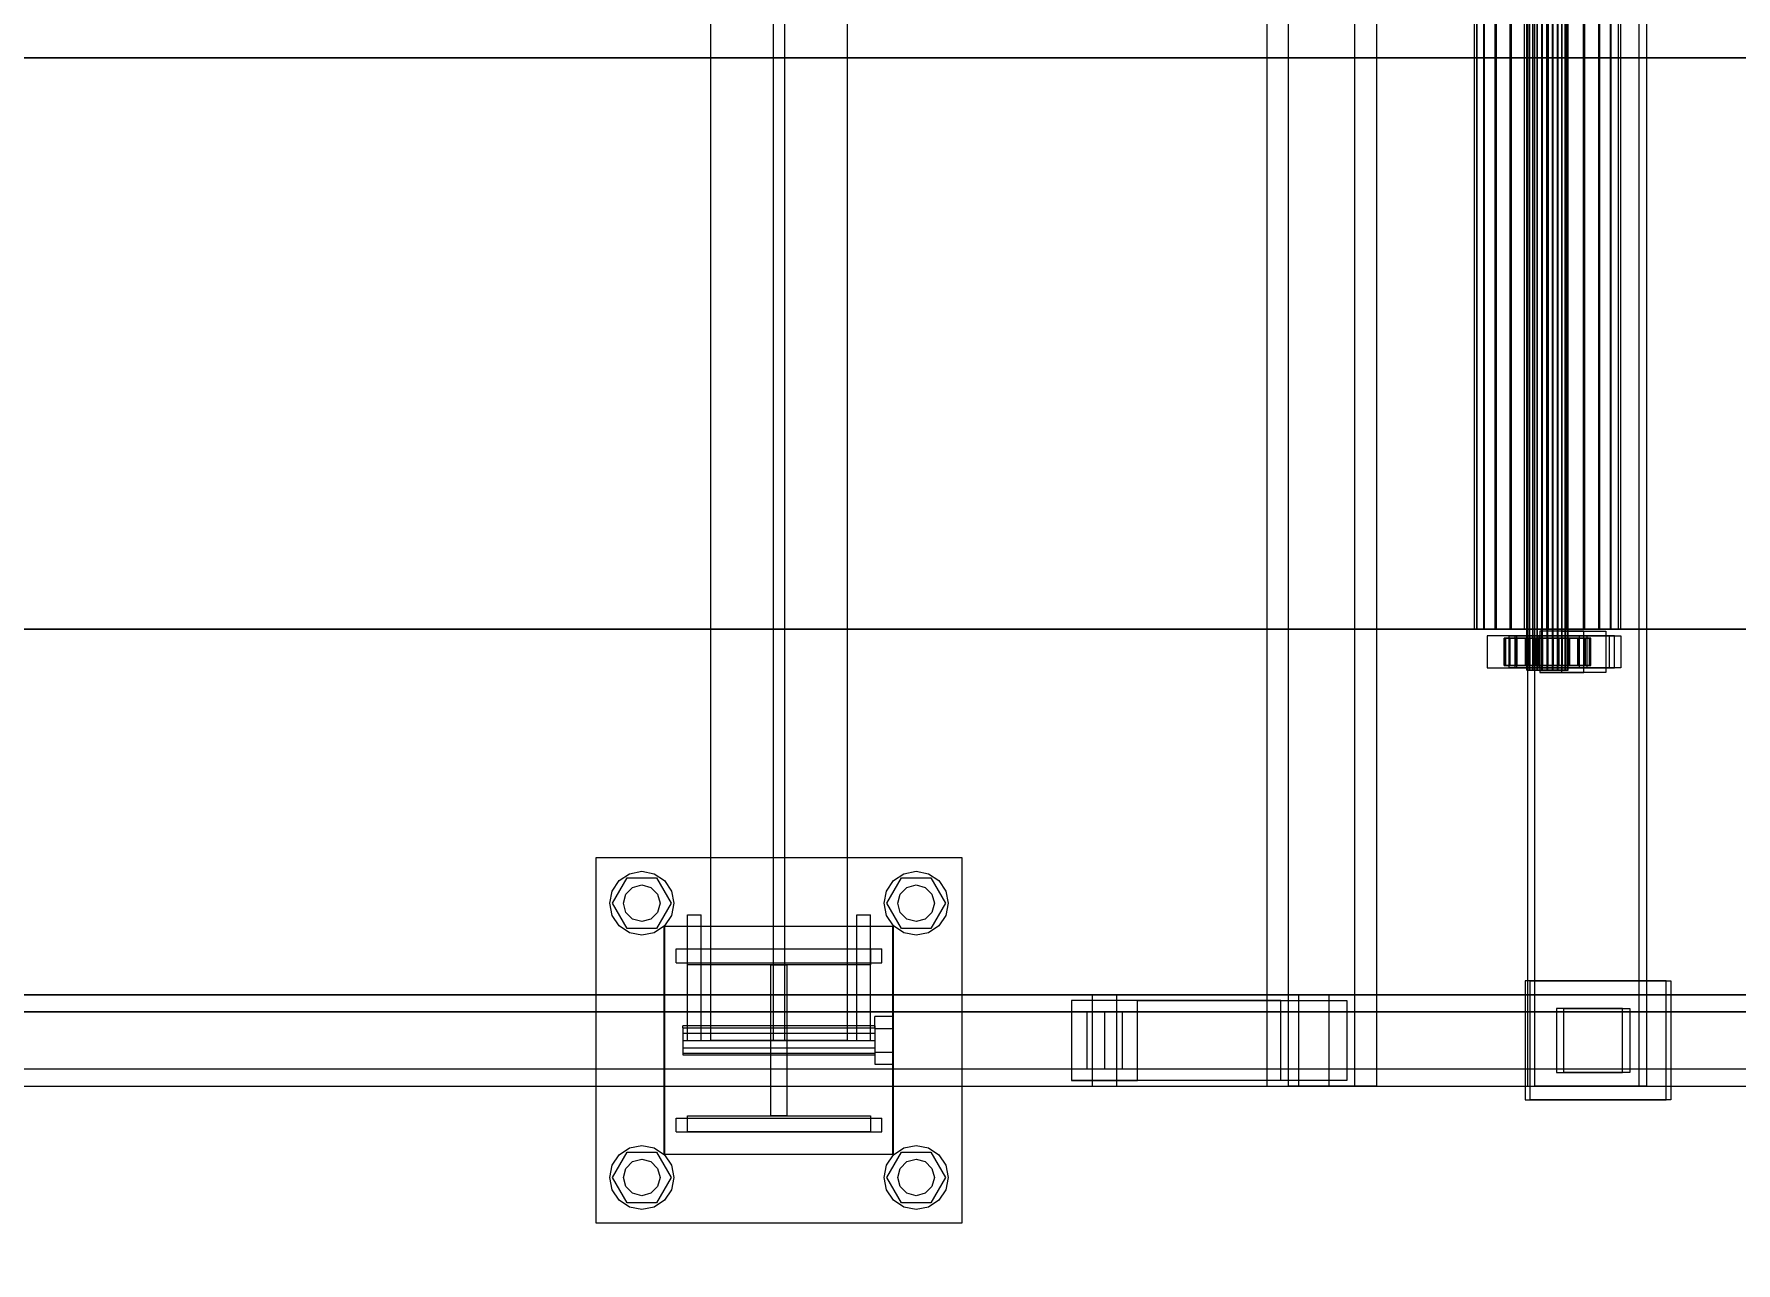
# Model space of a CAD drawing. Header units: millimetres. Extents: x -191664 to 191490, y -197311 to 10263.
# Drawn here: x 32760 to 33505, y -18527 to -17990 of the extents above; entities that cross this region are included whole.
import ezdxf

# ---------------------------------------------------------------- set-up
doc = ezdxf.new("R2010")
doc.units = ezdxf.units.MM
doc.layers.add('COTAS_INSTALACION_P', color=30, linetype='Continuous', lineweight=0)
doc.layers.add('superior_C03', color=7, linetype='Continuous', lineweight=0)
doc.dimstyles.new('PLANTA_100', dxfattribs={"dimtxt": 250, "dimasz": 150, "dimexe": 150, "dimexo": 80, "dimgap": 100, "dimtad": 1, "dimtih": 1, "dimtoh": 1, "dimdec": 1, "dimdsep": 46, "dimcen": 0.09, "dimclrd": 1, "dimclre": 1, "dimclrt": 1, "dimadec": 0, "dimazin": 0, "dimtfac": 1, "dimtdec": 4, "dimtofl": 0, "dimtmove": 0, "dimatfit": 3, "dimfxl": 1, "dimtolj": 1, "dimtzin": 0, "dimarcsym": 0})

# ---------------------------------------------------------------- blocks, each defined once
blk = doc.blocks.new('*D5')
at = {"layer": 'COTAS_INSTALACION_P', "color": 1, "lineweight": -2, "transparency": 16777216}
for p, q in [((-1000, -18080), (-1000, -25850)), ((60117.12, -18080), (60117.12, -25850)), ((-850, -25700), (59967.12, -25700))]:
    blk.add_line(p, q, dxfattribs=at)
at = {"layer": 'COTAS_INSTALACION_P', "color": 1, "transparency": 16777216}
for points in [[(-850, -25675), (-850, -25725), (-1000, -25700)], [(59967.12, -25675), (59967.12, -25725), (60117.12, -25700)]]:
    blk.add_solid(points, dxfattribs=at)
at = {"layer": 'Defpoints', "color": 0, "transparency": 16777216}
for p in [(-1000, -18000), (60117.12, -18000), (60117.12, -25700)]:
    blk.add_point(p, dxfattribs=at)

msp = doc.modelspace()

# ---------------------------------------------------------------- linework, layer by layer
at = {"layer": 'superior_C03', "color": 139, "true_color": 0x354b57}
for p, q in [((33299.37, -17550), (33299.37, -18450)), ((33308.8, -18450), (33308.8, -17550)), ((33337.89, -18450), (33337.89, -17550)), ((33347.32, -17550), (33347.32, -18450)), ((33413.34, -17550), (33413.34, -18450)), ((33416.57, -18450), (33416.57, -17550)), ((33462.26, -18450), (33462.26, -17550)), ((33465.49, -17550), (33465.49, -18450)), ((33055.95, -17570), (33055.95, -18430)), ((33083.45, -17570), (33083.45, -18430)), ((33088.45, -18430), (33088.45, -17570)), ((33115.95, -18430), (33115.95, -17570)), ((33405.39, -18253), (33395.76, -18253)), ((33395.76, -18253), (33395.76, -18267)), ((33408.69, -18253), (33395.76, -18253)), ((33451.49, -18253), (33405.26, -18253)), ((33405.26, -18253), (33405.26, -18267)), ((33407.95, -18253), (33405.26, -18253)), ((33405.39, -18267), (33405.39, -18253)), ((33405.39, -18253), (33418.32, -18253)), ((33407.95, -18267), (33407.95, -18253)), ((33407.95, -18253), (33454.18, -18253)), ((33408.69, -18267), (33408.69, -18253)), ((33408.69, -18253), (33418.32, -18253)), ((33418.32, -18253), (33418.32, -18267)), ((33438, -18251), (33418.74, -18251)), ((33418.74, -18251), (33418.74, -18269)), ((33428.44, -18251), (33418.74, -18251)), ((33436.21, -18253), (33426.58, -18253)), ((33426.58, -18253), (33426.58, -18267)), ((33439.5, -18253), (33426.58, -18253)), ((33428.44, -18269), (33428.44, -18251)), ((33428.44, -18251), (33447.7, -18251)), ((33436.21, -18267), (33436.21, -18253)), ((33436.21, -18253), (33449.14, -18253)), ((33438, -18269), (33438, -18251)), ((33438, -18251), (33447.7, -18251)), ((33439.5, -18267), (33439.5, -18253)), ((33439.5, -18253), (33449.14, -18253)), ((33447.7, -18251), (33447.7, -18269)), ((33449.14, -18253), (33449.14, -18267)), ((33451.49, -18267), (33451.49, -18253)), ((33451.49, -18253), (33454.18, -18253)), ((33454.18, -18253), (33454.18, -18267)), ((33395.76, -18267), (33405.39, -18267)), ((33395.76, -18267), (33408.69, -18267)), ((33405.26, -18267), (33451.49, -18267)), ((33405.26, -18267), (33407.95, -18267)), ((33418.32, -18267), (33405.39, -18267)), ((33454.18, -18267), (33407.95, -18267)), ((33418.32, -18267), (33408.69, -18267)), ((33418.74, -18269), (33438, -18269)), ((33428.44, -18269), (33418.74, -18269)), ((33426.58, -18267), (33436.21, -18267)), ((33426.58, -18267), (33439.5, -18267)), ((33447.7, -18269), (33428.44, -18269)), ((33449.14, -18267), (33436.21, -18267)), ((33447.7, -18269), (33438, -18269)), ((33449.14, -18267), (33439.5, -18267)), ((33454.18, -18267), (33451.49, -18267)), ((33045.95, -18397), (33045.95, -18390)), ((33045.95, -18390), (33125.95, -18390)), ((33125.95, -18397), (33045.95, -18397)), ((33082.45, -18463), (33082.45, -18397)), ((33082.45, -18397), (33089.45, -18397)), ((33089.45, -18397), (33089.45, -18463)), ((33125.95, -18390), (33125.95, -18397)), ((33474, -18404), (33412.37, -18404)), ((33412.37, -18404), (33412.37, -18456)), ((33414.52, -18404), (33412.37, -18404)), ((33414.52, -18456), (33414.52, -18404)), ((33414.52, -18404), (33476.16, -18404)), ((33474, -18456), (33474, -18404)), ((33474, -18404), (33476.16, -18404)), ((33476.16, -18404), (33476.16, -18456)), ((33223.03, -18410), (32067.36, -18410)), ((32078.14, -18410), (33233.8, -18410)), ((33313.25, -18410), (32157.58, -18410)), ((32171.05, -18410), (33326.71, -18410)), ((33223.03, -18410), (33223.03, -18450)), ((33233.8, -18410), (33223.03, -18410)), ((34378.69, -18410), (33223.03, -18410)), ((33233.8, -18450), (33233.8, -18410)), ((33233.8, -18410), (34389.47, -18410)), ((33313.25, -18410), (33313.25, -18450)), ((33326.71, -18410), (33313.25, -18410)), ((34468.91, -18410), (33313.25, -18410)), ((33326.71, -18450), (33326.71, -18410)), ((33326.71, -18410), (34482.38, -18410)), ((33220.59, -18417.5), (32156.49, -18417.5)), ((32172.14, -18417.5), (33236.24, -18417.5)), ((33242.86, -18412.5), (33213.97, -18412.5)), ((33213.97, -18412.5), (33213.97, -18447.5)), ((33305.53, -18412.5), (33213.97, -18412.5)), ((33220.59, -18417.5), (33220.59, -18442.5)), ((33236.24, -18417.5), (33220.59, -18417.5)), ((33228.47, -18417.5), (33228.36, -18417.5)), ((33228.36, -18417.5), (33228.36, -18442.5)), ((33228.36, -18417.5), (34475.59, -18417.5)), ((33228.47, -18442.5), (33228.47, -18417.5)), ((34475.7, -18417.5), (33228.47, -18417.5)), ((33236.24, -18442.5), (33236.24, -18417.5)), ((33242.86, -18447.5), (33242.86, -18412.5)), ((33242.86, -18412.5), (33334.43, -18412.5)), ((33305.53, -18447.5), (33305.53, -18412.5)), ((33305.53, -18412.5), (33334.43, -18412.5)), ((33334.43, -18412.5), (33334.43, -18447.5)), ((33454.94, -18416), (33426.05, -18416)), ((33426.05, -18416), (33426.05, -18444)), ((33429.28, -18416), (33426.05, -18416)), ((33429.28, -18444), (33429.28, -18416)), ((33429.28, -18416), (33458.17, -18416)), ((33454.94, -18444), (33454.94, -18416)), ((33454.94, -18416), (33458.17, -18416)), ((33458.17, -18416), (33458.17, -18444)), ((33115.95, -18430), (33055.95, -18430)), ((33088.45, -18430), (33083.45, -18430)), ((32156.49, -18442.5), (33220.59, -18442.5)), ((32172.14, -18442.5), (33236.24, -18442.5)), ((33213.97, -18447.5), (33242.86, -18447.5)), ((33305.53, -18447.5), (33213.97, -18447.5)), ((33220.59, -18442.5), (33236.24, -18442.5)), ((33228.36, -18442.5), (33228.47, -18442.5)), ((33228.36, -18442.5), (34475.59, -18442.5)), ((33228.47, -18442.5), (34475.7, -18442.5)), ((33334.43, -18447.5), (33242.86, -18447.5)), ((33334.43, -18447.5), (33305.53, -18447.5)), ((33426.05, -18444), (33454.94, -18444)), ((33426.05, -18444), (33429.28, -18444)), ((33458.17, -18444), (33429.28, -18444)), ((33458.17, -18444), (33454.94, -18444)), ((32067.36, -18450), (33223.03, -18450)), ((32078.14, -18450), (33233.8, -18450)), ((32157.58, -18450), (33313.25, -18450)), ((32171.05, -18450), (33326.71, -18450)), ((33223.03, -18450), (33233.8, -18450)), ((33223.03, -18450), (34378.69, -18450)), ((33233.8, -18450), (34389.47, -18450)), ((33299.37, -18450), (33337.89, -18450)), ((33299.37, -18450), (33308.8, -18450)), ((33347.32, -18450), (33308.8, -18450)), ((33313.25, -18450), (33326.71, -18450)), ((33313.25, -18450), (34468.91, -18450)), ((33326.71, -18450), (34482.38, -18450)), ((33347.32, -18450), (33337.89, -18450)), ((33412.37, -18456), (33474, -18456)), ((33412.37, -18456), (33414.52, -18456)), ((33413.34, -18450), (33462.26, -18450)), ((33413.34, -18450), (33416.57, -18450)), ((33476.16, -18456), (33414.52, -18456)), ((33465.49, -18450), (33416.57, -18450)), ((33465.49, -18450), (33462.26, -18450)), ((33476.16, -18456), (33474, -18456)), ((33045.95, -18470), (33045.95, -18463)), ((33045.95, -18463), (33125.95, -18463)), ((33089.45, -18463), (33082.45, -18463)), ((33125.95, -18463), (33125.95, -18470)), ((33125.95, -18470), (33045.95, -18470))]:
    msp.add_line(p, q, dxfattribs=at)
at = {"layer": 'superior_C03', "color": 9, "true_color": 0xbac6cb}
for p, q in [((33413.18, -18268), (33413.18, -17732)), ((33413.46, -18268), (33413.46, -17732)), ((33413.51, -18268), (33413.51, -17732)), ((33414.34, -18268), (33414.34, -17732)), ((33414.43, -18268), (33414.43, -17732)), ((33415.75, -18268), (33415.75, -17732)), ((33415.88, -18268), (33415.88, -17732)), ((33417.59, -18268), (33417.59, -17732)), ((33417.76, -18268), (33417.76, -17732)), ((33419.75, -18268), (33419.75, -17732)), ((33419.94, -18268), (33419.94, -17732)), ((33422.08, -18268), (33422.08, -17732)), ((33422.28, -18268), (33422.28, -17732)), ((33424.41, -18268), (33424.41, -17732)), ((33424.6, -18268), (33424.6, -17732)), ((33426.59, -18268), (33426.59, -17732)), ((33426.76, -18268), (33426.76, -17732)), ((33428.47, -18268), (33428.47, -17732)), ((33428.61, -18268), (33428.61, -17732)), ((33429.92, -18268), (33429.92, -17732)), ((33430.02, -18268), (33430.02, -17732)), ((33430.85, -17732), (33430.85, -18268)), ((33430.9, -18268), (33430.9, -17732)), ((33431.18, -18268), (33431.18, -17732)), ((33413.51, -18268), (33413.18, -18268)), ((33413.18, -18268), (33413.46, -18268)), ((33413.46, -18268), (33414.34, -18268)), ((33414.43, -18268), (33413.51, -18268)), ((33414.34, -18268), (33415.75, -18268)), ((33415.88, -18268), (33414.43, -18268)), ((33415.75, -18268), (33417.59, -18268)), ((33417.76, -18268), (33415.88, -18268)), ((33417.59, -18268), (33419.75, -18268)), ((33419.94, -18268), (33417.76, -18268)), ((33419.75, -18268), (33422.08, -18268)), ((33422.28, -18268), (33419.94, -18268)), ((33422.08, -18268), (33424.41, -18268)), ((33424.6, -18268), (33422.28, -18268)), ((33424.41, -18268), (33426.59, -18268)), ((33426.76, -18268), (33424.6, -18268)), ((33426.59, -18268), (33428.47, -18268)), ((33428.61, -18268), (33426.76, -18268)), ((33428.47, -18268), (33429.92, -18268)), ((33430.02, -18268), (33428.61, -18268)), ((33429.92, -18268), (33430.85, -18268)), ((33430.9, -18268), (33430.02, -18268)), ((33430.85, -18268), (33431.18, -18268)), ((33431.18, -18268), (33430.9, -18268))]:
    msp.add_line(p, q, dxfattribs=at)
at = {"layer": 'superior_C03', "color": 252, "true_color": 0x83939a}
for p, q in [((33390.18, -18250), (33390.18, -17750)), ((33391.18, -18250), (33391.18, -17750)), ((33391.36, -18250), (33391.36, -17750)), ((33394.29, -18250), (33394.29, -17750)), ((33394.64, -18250), (33394.64, -17750)), ((33399.31, -18250), (33399.31, -17750)), ((33399.8, -18250), (33399.8, -17750)), ((33405.88, -18250), (33405.88, -17750)), ((33406.48, -18250), (33406.48, -17750)), ((33413.56, -18250), (33413.56, -17750)), ((33414.23, -18250), (33414.23, -17750)), ((33421.83, -18250), (33421.83, -17750)), ((33422.53, -18250), (33422.53, -17750)), ((33430.12, -18250), (33430.12, -17750)), ((33430.8, -18250), (33430.8, -17750)), ((33437.88, -18250), (33437.88, -17750)), ((33438.48, -18250), (33438.48, -17750)), ((33444.56, -18250), (33444.56, -17750)), ((33445.05, -18250), (33445.05, -17750)), ((33449.72, -18250), (33449.72, -17750)), ((33450.06, -18250), (33450.06, -17750)), ((33453, -17750), (33453, -18250)), ((33453.18, -18250), (33453.18, -17750)), ((33454.18, -18250), (33454.18, -17750)), ((33391.36, -18250), (33390.18, -18250)), ((33390.18, -18250), (33391.18, -18250)), ((33391.18, -18250), (33394.29, -18250)), ((33394.64, -18250), (33391.36, -18250)), ((33394.29, -18250), (33399.31, -18250)), ((33399.8, -18250), (33394.64, -18250)), ((33399.31, -18250), (33405.88, -18250)), ((33406.48, -18250), (33399.8, -18250)), ((33405.88, -18250), (33413.56, -18250)), ((33414.23, -18250), (33406.48, -18250)), ((33413.56, -18250), (33421.83, -18250)), ((33422.53, -18250), (33414.23, -18250)), ((33421.83, -18250), (33430.12, -18250)), ((33430.8, -18250), (33422.53, -18250)), ((33430.12, -18250), (33437.88, -18250)), ((33438.48, -18250), (33430.8, -18250)), ((33437.88, -18250), (33444.56, -18250)), ((33445.05, -18250), (33438.48, -18250)), ((33444.56, -18250), (33449.72, -18250)), ((33450.06, -18250), (33445.05, -18250)), ((33449.72, -18250), (33453, -18250)), ((33453.18, -18250), (33450.06, -18250)), ((33453, -18250), (33454.18, -18250)), ((33454.18, -18250), (33453.18, -18250))]:
    msp.add_line(p, q, dxfattribs=at)
at = {"layer": 'superior_C03', "color": 139, "true_color": 0x345e4e}
for p, q in [((33411.94, -17750), (33411.94, -18000)), ((33413.56, -18000), (33413.56, -17750)), ((32468.15, -18000), (33411.94, -18000)), ((33413.56, -18000), (32469.77, -18000)), ((33411.94, -18000), (33411.94, -18250)), ((33411.94, -18000), (34355.74, -18000)), ((33413.56, -18250), (33413.56, -18000)), ((34357.35, -18000), (33413.56, -18000)), ((32468.15, -18250), (33411.94, -18250)), ((32469.77, -18250), (33413.56, -18250)), ((33411.94, -18250), (33413.56, -18250)), ((33411.94, -18250), (34355.74, -18250)), ((33413.56, -18250), (34357.35, -18250))]:
    msp.add_line(p, q, dxfattribs=at)
at = {"layer": 'superior_C03', "color": 251, "true_color": 0x586d65}
for p, q in [((36944.05, -18250), (27467.6, -18250)), ((27468.94, -18250), (36945.39, -18250))]:
    msp.add_line(p, q, dxfattribs=at)
at = {"layer": 'superior_C03', "color": 155, "true_color": 0x617580}
for p, q in [((33403.77, -18254), (33403.18, -18254)), ((33403.18, -18254), (33413.18, -18254)), ((33403.18, -18266), (33403.18, -18254)), ((33403.18, -18254), (33403.88, -18254)), ((33405.62, -18254), (33403.77, -18254)), ((33403.77, -18254), (33413.46, -18254)), ((33403.77, -18266), (33403.77, -18254)), ((33403.88, -18254), (33413.51, -18254)), ((33403.88, -18266), (33403.88, -18254)), ((33403.88, -18254), (33405.83, -18254)), ((33408.6, -18254), (33405.62, -18254)), ((33405.62, -18254), (33414.34, -18254)), ((33405.62, -18266), (33405.62, -18254)), ((33405.83, -18254), (33414.43, -18254)), ((33405.83, -18266), (33405.83, -18254)), ((33405.83, -18254), (33408.89, -18254)), ((33412.5, -18254), (33408.6, -18254)), ((33408.6, -18254), (33415.75, -18254)), ((33408.6, -18266), (33408.6, -18254)), ((33408.89, -18254), (33415.88, -18254)), ((33408.89, -18266), (33408.89, -18254)), ((33408.89, -18254), (33412.86, -18254)), ((33417.06, -18254), (33412.5, -18254)), ((33412.5, -18254), (33417.59, -18254)), ((33412.5, -18266), (33412.5, -18254)), ((33412.86, -18254), (33417.76, -18254)), ((33412.86, -18266), (33412.86, -18254)), ((33412.86, -18254), (33417.46, -18254)), ((33413.18, -18254), (33413.46, -18254)), ((33413.18, -18254), (33413.18, -18266)), ((33413.51, -18254), (33413.18, -18254)), ((33413.46, -18254), (33414.34, -18254)), ((33413.46, -18254), (33413.46, -18266)), ((33413.51, -18254), (33413.51, -18266)), ((33414.43, -18254), (33413.51, -18254)), ((33414.34, -18254), (33415.75, -18254)), ((33414.34, -18254), (33414.34, -18266)), ((33414.43, -18254), (33414.43, -18266)), ((33415.88, -18254), (33414.43, -18254)), ((33415.75, -18254), (33417.59, -18254)), ((33415.75, -18254), (33415.75, -18266)), ((33415.88, -18254), (33415.88, -18266)), ((33417.76, -18254), (33415.88, -18254)), ((33421.97, -18254), (33417.06, -18254)), ((33417.06, -18254), (33419.75, -18254)), ((33417.06, -18266), (33417.06, -18254)), ((33417.46, -18254), (33419.94, -18254)), ((33417.46, -18266), (33417.46, -18254)), ((33417.46, -18254), (33422.39, -18254)), ((33417.59, -18254), (33419.75, -18254)), ((33417.59, -18254), (33417.59, -18266)), ((33417.76, -18254), (33417.76, -18266)), ((33419.94, -18254), (33417.76, -18254)), ((33419.75, -18254), (33422.08, -18254)), ((33419.75, -18254), (33419.75, -18266)), ((33419.94, -18254), (33419.94, -18266)), ((33422.28, -18254), (33419.94, -18254)), ((33426.9, -18254), (33421.97, -18254)), ((33421.97, -18254), (33422.08, -18254)), ((33421.97, -18266), (33421.97, -18254)), ((33422.08, -18254), (33424.41, -18254)), ((33422.08, -18254), (33422.08, -18266)), ((33422.39, -18254), (33422.28, -18254)), ((33422.28, -18254), (33422.28, -18266)), ((33424.6, -18254), (33422.28, -18254)), ((33422.39, -18266), (33422.39, -18254)), ((33422.39, -18254), (33427.3, -18254)), ((33426.9, -18254), (33424.41, -18254)), ((33424.41, -18254), (33426.59, -18254)), ((33424.41, -18254), (33424.41, -18266)), ((33427.3, -18254), (33424.6, -18254)), ((33424.6, -18254), (33424.6, -18266)), ((33426.76, -18254), (33424.6, -18254)), ((33431.5, -18254), (33426.59, -18254)), ((33426.59, -18254), (33428.47, -18254)), ((33426.59, -18254), (33426.59, -18266)), ((33431.86, -18254), (33426.76, -18254)), ((33426.76, -18254), (33426.76, -18266)), ((33428.61, -18254), (33426.76, -18254)), ((33431.5, -18254), (33426.9, -18254)), ((33426.9, -18266), (33426.9, -18254)), ((33427.3, -18266), (33427.3, -18254)), ((33427.3, -18254), (33431.86, -18254)), ((33435.47, -18254), (33428.47, -18254)), ((33428.47, -18254), (33429.92, -18254)), ((33428.47, -18254), (33428.47, -18266)), ((33435.76, -18254), (33428.61, -18254)), ((33428.61, -18254), (33428.61, -18266)), ((33430.02, -18254), (33428.61, -18254)), ((33438.53, -18254), (33429.92, -18254)), ((33429.92, -18254), (33430.85, -18254)), ((33429.92, -18254), (33429.92, -18266)), ((33438.74, -18254), (33430.02, -18254)), ((33430.02, -18254), (33430.02, -18266)), ((33430.9, -18254), (33430.02, -18254)), ((33430.85, -18254), (33440.48, -18254)), ((33430.85, -18266), (33430.85, -18254)), ((33430.85, -18254), (33431.18, -18254)), ((33440.58, -18254), (33430.9, -18254)), ((33430.9, -18254), (33430.9, -18266)), ((33431.18, -18254), (33430.9, -18254)), ((33441.18, -18254), (33431.18, -18254)), ((33431.18, -18254), (33431.18, -18266)), ((33435.47, -18254), (33431.5, -18254)), ((33431.5, -18266), (33431.5, -18254)), ((33431.86, -18266), (33431.86, -18254)), ((33431.86, -18254), (33435.76, -18254)), ((33438.53, -18254), (33435.47, -18254)), ((33435.47, -18266), (33435.47, -18254)), ((33435.76, -18266), (33435.76, -18254)), ((33435.76, -18254), (33438.74, -18254)), ((33440.48, -18254), (33438.53, -18254)), ((33438.53, -18266), (33438.53, -18254)), ((33438.74, -18266), (33438.74, -18254)), ((33438.74, -18254), (33440.58, -18254)), ((33440.48, -18254), (33440.48, -18266)), ((33441.18, -18254), (33440.48, -18254)), ((33440.58, -18266), (33440.58, -18254)), ((33440.58, -18254), (33441.18, -18254)), ((33441.18, -18266), (33441.18, -18254)), ((33413.18, -18266), (33403.18, -18266)), ((33403.18, -18266), (33403.77, -18266)), ((33403.88, -18266), (33403.18, -18266)), ((33413.46, -18266), (33403.77, -18266)), ((33403.77, -18266), (33405.62, -18266)), ((33413.51, -18266), (33403.88, -18266)), ((33405.83, -18266), (33403.88, -18266)), ((33414.34, -18266), (33405.62, -18266)), ((33405.62, -18266), (33408.6, -18266)), ((33414.43, -18266), (33405.83, -18266)), ((33408.89, -18266), (33405.83, -18266)), ((33415.75, -18266), (33408.6, -18266)), ((33408.6, -18266), (33412.5, -18266)), ((33415.88, -18266), (33408.89, -18266)), ((33412.86, -18266), (33408.89, -18266)), ((33417.59, -18266), (33412.5, -18266)), ((33412.5, -18266), (33417.06, -18266)), ((33417.76, -18266), (33412.86, -18266)), ((33417.46, -18266), (33412.86, -18266)), ((33413.46, -18266), (33413.18, -18266)), ((33413.18, -18266), (33413.51, -18266)), ((33414.34, -18266), (33413.46, -18266)), ((33413.51, -18266), (33414.43, -18266)), ((33415.75, -18266), (33414.34, -18266)), ((33414.43, -18266), (33415.88, -18266)), ((33417.59, -18266), (33415.75, -18266)), ((33415.88, -18266), (33417.76, -18266)), ((33419.75, -18266), (33417.06, -18266)), ((33417.06, -18266), (33421.97, -18266)), ((33419.94, -18266), (33417.46, -18266)), ((33422.39, -18266), (33417.46, -18266)), ((33419.75, -18266), (33417.59, -18266)), ((33417.76, -18266), (33419.94, -18266)), ((33422.08, -18266), (33419.75, -18266)), ((33419.94, -18266), (33422.28, -18266)), ((33422.08, -18266), (33421.97, -18266)), ((33421.97, -18266), (33426.9, -18266)), ((33424.41, -18266), (33422.08, -18266)), ((33422.28, -18266), (33422.39, -18266)), ((33422.28, -18266), (33424.6, -18266)), ((33427.3, -18266), (33422.39, -18266)), ((33426.59, -18266), (33424.41, -18266)), ((33424.41, -18266), (33426.9, -18266)), ((33424.6, -18266), (33427.3, -18266)), ((33424.6, -18266), (33426.76, -18266)), ((33428.47, -18266), (33426.59, -18266)), ((33426.59, -18266), (33431.5, -18266)), ((33426.76, -18266), (33431.86, -18266)), ((33426.76, -18266), (33428.61, -18266)), ((33426.9, -18266), (33431.5, -18266)), ((33431.86, -18266), (33427.3, -18266)), ((33429.92, -18266), (33428.47, -18266)), ((33428.47, -18266), (33435.47, -18266)), ((33428.61, -18266), (33435.76, -18266)), ((33428.61, -18266), (33430.02, -18266)), ((33430.85, -18266), (33429.92, -18266)), ((33429.92, -18266), (33438.53, -18266)), ((33430.02, -18266), (33438.74, -18266)), ((33430.02, -18266), (33430.9, -18266)), ((33440.48, -18266), (33430.85, -18266)), ((33431.18, -18266), (33430.85, -18266)), ((33430.9, -18266), (33440.58, -18266)), ((33430.9, -18266), (33431.18, -18266)), ((33431.18, -18266), (33441.18, -18266)), ((33431.5, -18266), (33435.47, -18266)), ((33435.76, -18266), (33431.86, -18266)), ((33435.47, -18266), (33438.53, -18266)), ((33438.74, -18266), (33435.76, -18266)), ((33438.53, -18266), (33440.48, -18266)), ((33440.58, -18266), (33438.74, -18266)), ((33440.48, -18266), (33441.18, -18266)), ((33441.18, -18266), (33440.58, -18266))]:
    msp.add_line(p, q, dxfattribs=at)
at = {"layer": 'superior_C03', "color": 251, "true_color": 0x4e626d}
for p, q in [((33005.95, -18510), (33005.95, -18350)), ((33005.95, -18350), (33165.95, -18350)), ((33165.95, -18350), (33165.95, -18510)), ((33035.68, -18480), (33035.68, -18380)), ((33035.68, -18380), (33135.68, -18380)), ((33035.95, -18480), (33035.95, -18380)), ((33035.95, -18380), (33135.95, -18380)), ((33045.95, -18430), (33045.95, -18375)), ((33045.95, -18375), (33051.95, -18375)), ((33051.95, -18430), (33051.95, -18375)), ((33119.95, -18430), (33119.95, -18375)), ((33119.95, -18375), (33125.95, -18375)), ((33125.95, -18430), (33125.95, -18375)), ((33135.68, -18380), (33135.68, -18480)), ((33135.95, -18380), (33135.95, -18480)), ((33040.95, -18390), (33130.95, -18390)), ((33040.95, -18396), (33040.95, -18390)), ((33040.95, -18396), (33130.95, -18396)), ((33130.95, -18396), (33130.95, -18390)), ((33045.95, -18430), (33051.95, -18430)), ((33119.95, -18430), (33125.95, -18430)), ((33040.95, -18464), (33130.95, -18464)), ((33040.95, -18470), (33040.95, -18464)), ((33130.95, -18470), (33130.95, -18464)), ((33040.95, -18470), (33130.95, -18470)), ((33135.68, -18480), (33035.68, -18480)), ((33135.95, -18480), (33035.95, -18480)), ((33165.95, -18510), (33005.95, -18510))]:
    msp.add_line(p, q, dxfattribs=at)
at = {"layer": 'superior_C03', "color": 9, "true_color": 0xaebcc4}
for p, q in [((33013.15, -18370), (33019.55, -18358.91)), ((33016.05, -18360.1), (33020.59, -18357.07)), ((33019.55, -18358.91), (33032.35, -18358.91)), ((33020.59, -18357.07), (33025.95, -18356)), ((33025.95, -18356), (33031.31, -18357.07)), ((33031.31, -18357.07), (33035.85, -18360.1)), ((33032.35, -18358.91), (33038.75, -18370)), ((33133.15, -18370), (33139.55, -18358.91)), ((33136.05, -18360.1), (33140.59, -18357.07)), ((33139.55, -18358.91), (33152.35, -18358.91)), ((33140.59, -18357.07), (33145.95, -18356)), ((33145.95, -18356), (33151.31, -18357.07)), ((33151.31, -18357.07), (33155.85, -18360.1)), ((33152.35, -18358.91), (33158.75, -18370)), ((33011.95, -18370), (33013.01, -18364.64)), ((33013.01, -18364.64), (33016.05, -18360.1)), ((33017.95, -18370), (33019.02, -18366)), ((33019.02, -18366), (33021.95, -18363.07)), ((33021.95, -18363.07), (33025.95, -18362)), ((33025.95, -18362), (33029.95, -18363.07)), ((33029.95, -18363.07), (33032.88, -18366)), ((33032.88, -18366), (33033.95, -18370)), ((33035.85, -18360.1), (33038.88, -18364.64)), ((33038.88, -18364.64), (33039.95, -18370)), ((33131.95, -18370), (33133.01, -18364.64)), ((33133.01, -18364.64), (33136.05, -18360.1)), ((33137.95, -18370), (33139.02, -18366)), ((33139.02, -18366), (33141.95, -18363.07)), ((33141.95, -18363.07), (33145.95, -18362)), ((33145.95, -18362), (33149.95, -18363.07)), ((33149.95, -18363.07), (33152.88, -18366)), ((33152.88, -18366), (33153.95, -18370)), ((33155.85, -18360.1), (33158.88, -18364.64)), ((33158.88, -18364.64), (33159.95, -18370)), ((33013.01, -18375.36), (33011.95, -18370)), ((33019.55, -18381.09), (33013.15, -18370)), ((33019.02, -18374), (33017.95, -18370)), ((33021.95, -18376.93), (33019.02, -18374)), ((33032.88, -18374), (33029.95, -18376.93)), ((33038.75, -18370), (33032.35, -18381.09)), ((33033.95, -18370), (33032.88, -18374)), ((33039.95, -18370), (33038.88, -18375.36)), ((33133.01, -18375.36), (33131.95, -18370)), ((33139.55, -18381.09), (33133.15, -18370)), ((33139.02, -18374), (33137.95, -18370)), ((33141.95, -18376.93), (33139.02, -18374)), ((33152.88, -18374), (33149.95, -18376.93)), ((33158.75, -18370), (33152.35, -18381.09)), ((33153.95, -18370), (33152.88, -18374)), ((33159.95, -18370), (33158.88, -18375.36)), ((33016.05, -18379.9), (33013.01, -18375.36)), ((33020.59, -18382.93), (33016.05, -18379.9)), ((33032.35, -18381.09), (33019.55, -18381.09)), ((33025.95, -18378), (33021.95, -18376.93)), ((33029.95, -18376.93), (33025.95, -18378)), ((33035.85, -18379.9), (33031.31, -18382.93)), ((33038.88, -18375.36), (33035.85, -18379.9)), ((33136.05, -18379.9), (33133.01, -18375.36)), ((33140.59, -18382.93), (33136.05, -18379.9)), ((33152.35, -18381.09), (33139.55, -18381.09)), ((33145.95, -18378), (33141.95, -18376.93)), ((33149.95, -18376.93), (33145.95, -18378)), ((33155.85, -18379.9), (33151.31, -18382.93)), ((33158.88, -18375.36), (33155.85, -18379.9)), ((33025.95, -18384), (33020.59, -18382.93)), ((33031.31, -18382.93), (33025.95, -18384)), ((33145.95, -18384), (33140.59, -18382.93)), ((33151.31, -18382.93), (33145.95, -18384)), ((33127.95, -18424.8), (33127.95, -18419.6)), ((33135.95, -18419.6), (33127.95, -18419.6)), ((33135.95, -18419.6), (33135.95, -18424.8)), ((33043.95, -18424.46), (33043.95, -18423.6)), ((33127.95, -18423.6), (33043.95, -18423.6)), ((33043.95, -18424.46), (33043.95, -18426.8)), ((33043.95, -18424.46), (33127.95, -18424.46)), ((33043.95, -18426.8), (33043.95, -18430)), ((33043.95, -18426.8), (33127.95, -18426.8)), ((33127.95, -18423.6), (33127.95, -18424.46)), ((33127.95, -18424.46), (33127.95, -18426.8)), ((33127.95, -18424.8), (33127.95, -18435.2)), ((33127.95, -18424.8), (33135.95, -18424.8)), ((33127.95, -18426.8), (33127.95, -18430)), ((33135.95, -18424.8), (33135.95, -18435.2)), ((33043.95, -18430), (33043.95, -18433.2)), ((33043.95, -18430), (33127.95, -18430)), ((33043.95, -18433.2), (33043.95, -18435.54)), ((33043.95, -18433.2), (33127.95, -18433.2)), ((33127.95, -18430), (33127.95, -18433.2)), ((33127.95, -18433.2), (33127.95, -18435.54)), ((33043.95, -18435.54), (33043.95, -18436.4)), ((33043.95, -18435.54), (33127.95, -18435.54)), ((33043.95, -18436.4), (33127.95, -18436.4)), ((33127.95, -18435.2), (33127.95, -18440.4)), ((33127.95, -18435.2), (33135.95, -18435.2)), ((33127.95, -18435.54), (33127.95, -18436.4)), ((33127.95, -18440.4), (33135.95, -18440.4)), ((33135.95, -18435.2), (33135.95, -18440.4)), ((33013.15, -18490), (33019.55, -18478.91)), ((33016.05, -18480.1), (33020.59, -18477.07)), ((33019.55, -18478.91), (33032.35, -18478.91)), ((33020.59, -18477.07), (33025.95, -18476)), ((33025.95, -18476), (33031.31, -18477.07)), ((33031.31, -18477.07), (33035.85, -18480.1)), ((33032.35, -18478.91), (33038.75, -18490)), ((33133.15, -18490), (33139.55, -18478.91)), ((33136.05, -18480.1), (33140.59, -18477.07)), ((33139.55, -18478.91), (33152.35, -18478.91)), ((33140.59, -18477.07), (33145.95, -18476)), ((33145.95, -18476), (33151.31, -18477.07)), ((33151.31, -18477.07), (33155.85, -18480.1)), ((33152.35, -18478.91), (33158.75, -18490)), ((33011.95, -18490), (33013.01, -18484.64)), ((33013.01, -18484.64), (33016.05, -18480.1)), ((33017.95, -18490), (33019.02, -18486)), ((33019.02, -18486), (33021.95, -18483.07)), ((33021.95, -18483.07), (33025.95, -18482)), ((33025.95, -18482), (33029.95, -18483.07)), ((33029.95, -18483.07), (33032.88, -18486)), ((33032.88, -18486), (33033.95, -18490)), ((33035.85, -18480.1), (33038.88, -18484.64)), ((33038.88, -18484.64), (33039.95, -18490)), ((33131.95, -18490), (33133.01, -18484.64)), ((33133.01, -18484.64), (33136.05, -18480.1)), ((33137.95, -18490), (33139.02, -18486)), ((33139.02, -18486), (33141.95, -18483.07)), ((33141.95, -18483.07), (33145.95, -18482)), ((33145.95, -18482), (33149.95, -18483.07)), ((33149.95, -18483.07), (33152.88, -18486)), ((33152.88, -18486), (33153.95, -18490)), ((33155.85, -18480.1), (33158.88, -18484.64)), ((33158.88, -18484.64), (33159.95, -18490)), ((33013.01, -18495.36), (33011.95, -18490)), ((33019.55, -18501.09), (33013.15, -18490)), ((33019.02, -18494), (33017.95, -18490)), ((33021.95, -18496.93), (33019.02, -18494)), ((33032.88, -18494), (33029.95, -18496.93)), ((33038.75, -18490), (33032.35, -18501.09)), ((33033.95, -18490), (33032.88, -18494)), ((33039.95, -18490), (33038.88, -18495.36)), ((33133.01, -18495.36), (33131.95, -18490)), ((33139.55, -18501.09), (33133.15, -18490)), ((33139.02, -18494), (33137.95, -18490)), ((33141.95, -18496.93), (33139.02, -18494)), ((33152.88, -18494), (33149.95, -18496.93)), ((33158.75, -18490), (33152.35, -18501.09)), ((33153.95, -18490), (33152.88, -18494)), ((33159.95, -18490), (33158.88, -18495.36)), ((33016.05, -18499.9), (33013.01, -18495.36)), ((33020.59, -18502.93), (33016.05, -18499.9)), ((33032.35, -18501.09), (33019.55, -18501.09)), ((33025.95, -18498), (33021.95, -18496.93)), ((33029.95, -18496.93), (33025.95, -18498)), ((33035.85, -18499.9), (33031.31, -18502.93)), ((33038.88, -18495.36), (33035.85, -18499.9)), ((33136.05, -18499.9), (33133.01, -18495.36)), ((33140.59, -18502.93), (33136.05, -18499.9)), ((33152.35, -18501.09), (33139.55, -18501.09)), ((33145.95, -18498), (33141.95, -18496.93)), ((33149.95, -18496.93), (33145.95, -18498)), ((33155.85, -18499.9), (33151.31, -18502.93)), ((33158.88, -18495.36), (33155.85, -18499.9)), ((33025.95, -18504), (33020.59, -18502.93)), ((33031.31, -18502.93), (33025.95, -18504)), ((33145.95, -18504), (33140.59, -18502.93)), ((33151.31, -18502.93), (33145.95, -18504))]:
    msp.add_line(p, q, dxfattribs=at)

# ---------------------------------------------------------------- dimensions: what is measured, and where the dimension line sits
at = {"layer": 'COTAS_INSTALACION_P'}
dim = msp.add_aligned_dim(p1=(-1000, -18000), p2=(60117.12, -18000), distance=-7700, text='<> P', dimstyle='PLANTA_100', dxfattribs=at)
dim.commit()
dim.dimension.update_dxf_attribs({"geometry": '*D5', "text_midpoint": (29558.56, -25700)})

doc.saveas('drawing.dxf')
